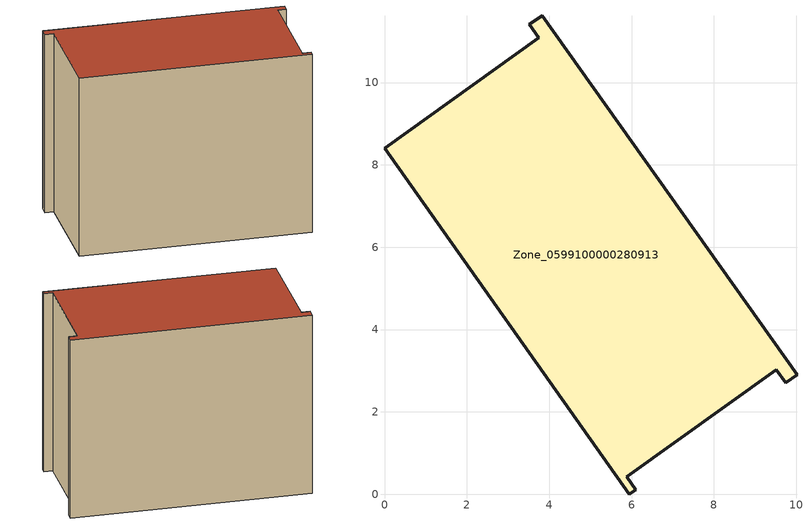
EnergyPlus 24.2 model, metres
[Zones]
Zone_0599100000280913
 floor ground (C_G): 3.83,11.62 10.02,2.9 9.75,2.71 9.52,3.02 5.88,0.42 6.1,0.11 5.95,0 0,8.4 3.75,11.08 3.52,11.41 z0
 wall outside (C_F): 5.95,0 6.1,0.11 5.88,0.42 9.52,3.02 9.75,2.71 10.02,2.9 3.83,11.62 3.52,11.41 3.75,11.08 0,8.4 5.95,0 z0:8.45
 roof outside (C_R): 3.75,11.08 0,8.4 5.95,0 6.1,0.11 5.88,0.42 9.52,3.02 9.75,2.71 10.02,2.9 3.83,11.62 3.52,11.41 z8.45
[BUILDING]
Pand.0599100000280913: North Axis=0; Terrain=City; Loads Convergence Tolerance Value=0.04; Temperature Convergence Tolerance Value=0.4; Solar Distribution=FullExterior; Maximum Number of Warmup Days=25; Minimum Number of Warmup Days=1
[Site:Location]
Rotterdam.The.Hague.AP_ZH_NLD Design_Conditions: Latitude=51.96; Longitude=4.45; Time Zone=1; Elevation=-4.5
[SITE:GROUNDTEMPERATURE:BUILDINGSURFACE]
18, 18, 18, 18, 18, 18, 18, 18, 18, 18, 18, 18
[MATERIAL] Thermal Absorptance=0.9; Solar Absorptance=0.7; Visible Absorptance=0.7
Name | Roughness | Thickness | Conductivity | Density | Specific Heat
G.TI.1975-1991 | MediumSmooth | 0.15 | 0.288461 | 540 | 1210
F.TI.1975-1991 | Rough | 0.3 | 0.230769 | 1920 | 840
R.TI.1975-1991 | MediumRough | 0.2 | 0.153846 | 1500 | 1000
[CONSTRUCTION]
C_G: G.TI.1975-1991
C_F: F.TI.1975-1991
C_R: R.TI.1975-1991
[ZONE]
Zone_0599100000280913: Type=1; Multiplier=1; Ceiling Height=Autocalculate; Volume=Autocalculate; Floor Area=autocalculate; Part of Total Floor Area=Yes
[ZONEINFILTRATION:DESIGNFLOWRATE]
Infil_Zone_0599100000280913: Zone or ZoneList or Space or SpaceList=Zone_0599100000280913; Schedule=AlwaysOn; Design Flow Rate Calculation Method=Flow/Area; Flow Rate per Floor Area=0.003; Constant Term Coefficient=1; Temperature Term Coefficient=0; Velocity Term Coefficient=0; Velocity Squared Term Coefficient=0
[HVACTEMPLATE:ZONE:IDEALLOADSAIRSYSTEM]
Zone_0599100000280913: Maximum Heating Supply Air Temperature=50; Minimum Cooling Supply Air Temperature=13; Maximum Heating Supply Air Humidity Ratio=0.0156; Minimum Cooling Supply Air Humidity Ratio=0.0077; Heating Limit=NoLimit; Cooling Limit=NoLimit; Dehumidification Control Type=ConstantSensibleHeatRatio; Cooling Sensible Heat Ratio=0.7; Dehumidification Setpoint=60; Humidification Control Type=None; Humidification Setpoint=30; Outdoor Air Method=None; Outdoor Air Flow Rate per Person=0.00944; Outdoor Air Flow Rate per Zone Floor Area=0; Outdoor Air Flow Rate per Zone=0; Demand Controlled Ventilation Type=None; Outdoor Air Economizer Type=NoEconomizer; Heat Recovery Type=None; Sensible Heat Recovery Effectiveness=0.7; Latent Heat Recovery Effectiveness=0.65
[ZONECONTROL:THERMOSTAT]
ThermostatControl_Zone_0599100000280913: Zone or ZoneList=Zone_0599100000280913; Control Type Schedule=DualSetpointControlType; Control 1=Thermostat_Zone_0599100000280913; Temperature Difference Between Cutout And Setpoint=0
[THERMOSTATSETPOINT:DUALSETPOINT]
Thermostat_Zone_0599100000280913: Heating Setpoint Temperature Schedule=HeatingSetpoint_Zone_0599100000280913; Cooling Setpoint Temperature Schedule=CoolingSetpoint_Zone_0599100000280913
[SCHEDULE:COMPACT]
HeatingSetpoint_Zone_0599100000280913: Through: 12/31, For: AllDays, Until: 24:00, 21
CoolingSetpoint_Zone_0599100000280913: Through: 12/31, For: AllDays, Until: 24:00, 24
DualSetpointControlType: Through: 12/31, For: AllDays, Until: 24:00, 4
AlwaysOn: Through: 12/31, For: AllDays, Until: 24:00, 1
